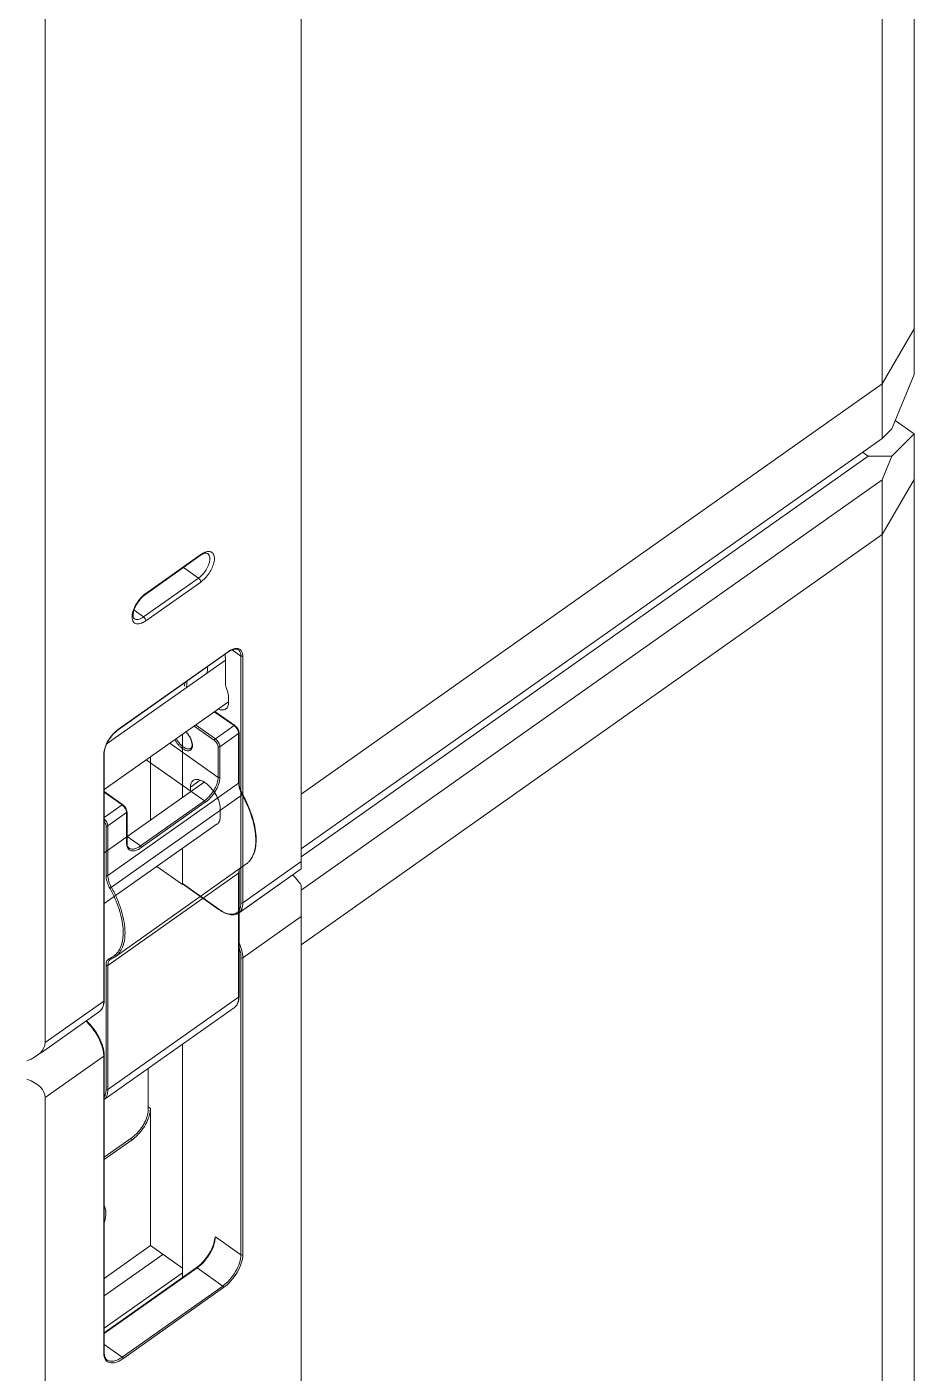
# Model space of a CAD drawing. Header units: millimetres. Extents: x 0 to 9253, y 0 to 2730.
# Drawn here: x 9115.2 to 9252.4, y 1284.4 to 1492.7 of the extents above; entities that cross this region are included whole.
import ezdxf

# ---------------------------------------------------------------- set-up
doc = ezdxf.new("R2010")
doc.units = ezdxf.units.MM
doc.layers.get('0').update_dxf_attribs({"lineweight": 13})

msp = doc.modelspace()

# ---------------------------------------------------------------- linework, layer by layer
at = {"color": 7, "linetype": 'Continuous'}
for p, q in [((9252.35, 1438.91), (9252.35, 1788.22)), ((9252.35, 1438.91), (9252.35, 1788.22)), ((9252.35, 1788.22), (9252.35, 1438.91)), ((9247.4, 1429), (9247.4, 1779.72)), ((9247.4, 1779.72), (9247.4, 1429)), ((9247.4, 1779.72), (9247.4, 1429)), ((9157.6, 1362.44), (9157.6, 1725.48)), ((9157.6, 1725.48), (9157.6, 1362.44)), ((9157.6, 1725.48), (9157.6, 1362.44)), ((9118, 1335.56), (9118, 1692.65)), ((9118, 1692.65), (9118, 1335.56)), ((9118, 1692.65), (9118, 1335.56)), ((9252.35, 1445.98), (9247.4, 1437.48)), ((9252.35, 1445.98), (9247.4, 1437.48)), ((9252.35, 1445.98), (9247.4, 1437.48)), ((9157.6, 1373.98), (9247.4, 1437.48)), ((9247.4, 1437.48), (9157.6, 1373.98)), ((9247.4, 1437.48), (9157.6, 1373.98)), ((9248.89, 1430.49), (9252.35, 1438.91)), ((9252.35, 1438.91), (9248.89, 1430.49)), ((9252.35, 1438.91), (9248.89, 1430.49)), ((9249.42, 1431.79), (9252.35, 1429.72)), ((9247.4, 1429), (9157.6, 1365.5)), ((9157.6, 1365.5), (9247.4, 1429)), ((9157.6, 1365.5), (9247.4, 1429)), ((9247.4, 1429), (9248.89, 1430.49)), ((9247.4, 1429), (9248.89, 1430.49)), ((9248.89, 1430.49), (9247.4, 1429)), ((9252.35, 1429.72), (9248.89, 1426.25)), ((9252.35, 1422.65), (9252.35, 1429.72)), ((9244.4, 1426.88), (9245.28, 1426.26)), ((9157.6, 1364.26), (9245.28, 1426.26)), ((9245.28, 1426.26), (9248.89, 1426.25)), ((9248.89, 1426.25), (9247.4, 1422.63)), ((9157.6, 1359.13), (9247.4, 1422.63)), ((9247.4, 1414.15), (9252.35, 1422.65)), ((9252.35, 1422.65), (9247.4, 1414.15)), ((9247.4, 1414.15), (9247.4, 1422.63)), ((9252.35, 1073.34), (9252.35, 1422.65)), ((9157.6, 1350.65), (9247.4, 1414.15)), ((9157.6, 1350.65), (9247.4, 1414.15)), ((9247.4, 1414.15), (9247.4, 1063.42)), ((9133.49, 1404.88), (9141.98, 1410.88)), ((9133.49, 1404.88), (9141.98, 1410.88)), ((9133.56, 1405.04), (9142.04, 1411.04)), ((9133.56, 1405.04), (9142.04, 1411.04)), ((9141.69, 1407.4), (9139.37, 1409.04)), ((9141.69, 1407.4), (9139.37, 1409.04)), ((9133.21, 1401.4), (9141.69, 1407.4)), ((9133.21, 1401.4), (9141.69, 1407.4)), ((9142.04, 1406.8), (9133.56, 1400.8)), ((9142.04, 1406.8), (9133.56, 1400.8)), ((9131.73, 1402.44), (9133.21, 1401.4)), ((9131.73, 1402.44), (9133.21, 1401.4)), ((9129.29, 1383.94), (9146.26, 1395.94)), ((9129.29, 1383.94), (9146.26, 1395.94)), ((9129.32, 1384.01), (9146.29, 1396.01)), ((9129.32, 1384.01), (9146.29, 1396.01)), ((9146.91, 1396.3), (9148.27, 1395.35)), ((9148.27, 1395.35), (9146.91, 1396.3)), ((9148.27, 1357.16), (9148.27, 1395.35)), ((9148.27, 1374.49), (9148.27, 1395.35)), ((9148.55, 1395.35), (9148.55, 1357.16)), ((9148.55, 1395.35), (9148.55, 1373.9)), ((9127.45, 1381.7), (9145.86, 1394.72)), ((9145.86, 1394.92), (9145.86, 1391.31)), ((9145.86, 1391.31), (9145.86, 1394.92)), ((9127.11, 1374.69), (9146.32, 1388.27)), ((9127.11, 1374.69), (9146.32, 1388.27)), ((9146.36, 1388.21), (9146.36, 1388.92)), ((9146.36, 1388.92), (9146.36, 1388.21)), ((9147.2, 1384.58), (9144.15, 1386.74)), ((9144.22, 1386.79), (9147.32, 1384.6)), ((9139.22, 1373.44), (9139.22, 1383.25)), ((9144.16, 1382.28), (9141.01, 1384.52)), ((9141.25, 1384.69), (9144.31, 1382.53)), ((9144.31, 1382.53), (9147.2, 1384.58)), ((9147.91, 1383.37), (9145.01, 1381.32)), ((9147.9, 1383.49), (9147.88, 1383.61)), ((9147.91, 1383.37), (9147.9, 1383.49)), ((9147.91, 1375.68), (9147.91, 1383.37)), ((9147.97, 1383.47), (9147.97, 1375.78)), ((9137.26, 1381.86), (9144.73, 1376.58)), ((9144.73, 1376.58), (9144.73, 1381.32)), ((9145.01, 1381.32), (9145.01, 1376.58)), ((9127.05, 1341.96), (9127.05, 1380.15)), ((9127.05, 1341.96), (9127.05, 1380.15)), ((9127.11, 1380.25), (9127.11, 1342.06)), ((9127.11, 1380.25), (9127.11, 1342.06)), ((9142.61, 1372.96), (9133.63, 1379.3)), ((9134.27, 1379.75), (9134.27, 1369.94)), ((9127.11, 1364.88), (9142.6, 1375.83)), ((9127.69, 1361.38), (9147.91, 1375.68)), ((9141.98, 1376.14), (9140.45, 1375.06)), ((9140.45, 1374.32), (9140.45, 1375.06)), ((9130, 1372.35), (9127.11, 1374.39)), ((9129.88, 1372.33), (9127.11, 1374.28)), ((9128.23, 1359.58), (9148.45, 1373.88)), ((9132.71, 1365.96), (9142.61, 1372.96)), ((9142.75, 1372.72), (9132.85, 1365.72)), ((9127.11, 1370.37), (9129.88, 1372.33)), ((9130.59, 1371.12), (9127.69, 1369.07)), ((9130.58, 1371.24), (9130.55, 1371.36)), ((9130.59, 1371.12), (9130.58, 1371.24)), ((9130.59, 1366.38), (9130.59, 1371.12)), ((9130.65, 1366.48), (9130.65, 1371.22)), ((9145.05, 1371.81), (9145.05, 1370.4)), ((9127.11, 1357.04), (9144.6, 1369.41)), ((9127.41, 1361.38), (9127.41, 1369.07)), ((9127.69, 1369.07), (9127.69, 1361.38)), ((9130.65, 1367.42), (9132.71, 1365.96)), ((9139.22, 1360.02), (9139.22, 1365.6)), ((9149.04, 1363.13), (9128.82, 1348.83)), ((9139.22, 1360.02), (9135.27, 1362.81)), ((9157.6, 1362.44), (9147.9, 1355.58)), ((9157.6, 1362.44), (9147.97, 1355.63)), ((9148.27, 1357.16), (9148.27, 1362.59)), ((9148.55, 1357.16), (9157.6, 1363.56)), ((9148.55, 1357.16), (9157.6, 1363.56)), ((9148.55, 1362.79), (9148.55, 1357.16)), ((9147.91, 1361.78), (9127.69, 1347.48)), ((9139.22, 1360.17), (9144.87, 1356.17)), ((9139.27, 1360.06), (9139.22, 1360.02)), ((9144.9, 1356.1), (9139.24, 1360.1)), ((9147.91, 1342.57), (9147.91, 1361.78)), ((9147.97, 1361.88), (9147.97, 1342.67)), ((9157.6, 1359.9), (9157.6, 996.86)), ((9157.6, 1355.07), (9148.55, 1348.67)), ((9127.41, 1328.27), (9127.41, 1347.48)), ((9127.69, 1347.48), (9127.69, 1328.27)), ((9148.27, 1302.71), (9148.27, 1348.67)), ((9148.55, 1302.71), (9148.55, 1348.67)), ((9127.05, 1341.96), (9118, 1335.56)), ((9118, 1335.56), (9127.05, 1341.96)), ((9127.69, 1328.27), (9147.91, 1342.57)), ((9126.4, 1340.38), (9117.35, 1333.98)), ((9126.4, 1340.38), (9117.35, 1333.98)), ((9147.26, 1340.98), (9127.11, 1326.73)), ((9139.21, 1335.29), (9139.21, 1299.19)), ((9127.05, 1333.47), (9118, 1327.07)), ((9127.05, 1287.51), (9127.05, 1333.47)), ((9127.11, 1287.61), (9127.11, 1333.57)), ((9133.91, 1331.54), (9133.91, 1325.09)), ((9118, 1327.07), (9118, 969.98)), ((9133.91, 1325.59), (9134.26, 1325.34)), ((9134.26, 1304.13), (9134.26, 1325.34)), ((9131.44, 1320.87), (9127.11, 1317.81)), ((9127.11, 1317.45), (9131.44, 1320.51)), ((9131.44, 1320.51), (9131.19, 1320.69)), ((9134.26, 1304.13), (9127.11, 1299.07)), ((9134.26, 1304.13), (9139.21, 1300.63)), ((9144.31, 1305.51), (9148.27, 1302.71)), ((9136.18, 1302.77), (9127.11, 1296.36)), ((9141.36, 1300.7), (9127.11, 1290.63)), ((9141.48, 1300.68), (9127.11, 1290.52)), ((9139.21, 1299.92), (9127.11, 1291.36)), ((9141.48, 1300.68), (9145.44, 1297.88)), ((9129.88, 1286.88), (9145.44, 1297.88)), ((9130.02, 1286.64), (9145.58, 1297.64)), ((9127.11, 1288.84), (9129.88, 1286.88))]:
    msp.add_line(p, q, dxfattribs=at)
for centre, radius, start, end in [((9146.4, 1383.45), 1.39, 51.5287, 54.6815), ((9146.32, 1383.34), 1.53, 49.1041, 51.528), ((9140.81, 1383.29), 2.75, 234.7268, 237.1111), ((9140.8, 1383.33), 2.5, 234.7268, 237.1111), ((9129.4, 1380.14), 2.34, 177.5332, 179.9788), ((9129.4, 1380.14), 2.34, 177.5332, 179.9788), ((9153.38, 1376.58), 5.62, 208.3335, 208.7004), ((9129.08, 1371.2), 1.39, 51.5287, 54.6815), ((9128.99, 1371.09), 1.53, 49.1041, 51.528), ((9131.52, 1366.07), 0.879, 216.2518, 219.8854), ((9147.33, 1365.55), 2.95, 305.2697, 312.1332), ((9147.29, 1365.6), 3.02, 312.1387, 316.4362), ((9147.23, 1365.65), 3.1, 316.4328, 319.191), ((9149.94, 1361.78), 2.02, 177.0616, 180.0123), ((9150.41, 1355.2), 8.58, 45.1241, 47.0873), ((9148.38, 1361.13), 6.08, 234.7349, 235.2772), ((9146.54, 1342.01), 1.26, 305.2726, 312.2107), ((9118.36, 1332.51), 8.7, 44.0928, 47.1254)]:
    msp.add_arc(centre, radius, start, end, dxfattribs=at)
for centre, start_param, end_param in [((9110.93, 1335.56), 5.35589, 6.283185), ((9110.93, 1335.56), 5.35589, 6.283185), ((9110.93, 1327.07), 0, 0.927295)]:
    msp.add_ellipse(centre, major_axis=(7.07, 0), ratio=0.5, start_param=start_param, end_param=end_param, dxfattribs=at)
for points, knots in [([(9143.13, 1411.21), (9143.03, 1411.28), (9142.74, 1411.27), (9142.36, 1411.13), (9142.11, 1410.97), (9141.98, 1410.88)], [0, 0, 0, 0, 0.306916, 0.609388, 1, 1, 1, 1]), ([(9143.13, 1411.21), (9143.03, 1411.28), (9142.74, 1411.27), (9142.36, 1411.13), (9142.11, 1410.97), (9141.98, 1410.88)], [0, 0, 0, 0, 0.306916, 0.609388, 1, 1, 1, 1]), ([(9141.98, 1410.88), (9141.99, 1410.89), (9142.03, 1410.93), (9142.04, 1410.99), (9142.04, 1411.04)], [0, 0, 0, 0, 0.221722, 1, 1, 1, 1]), ([(9141.98, 1410.88), (9141.99, 1410.89), (9142.03, 1410.93), (9142.04, 1410.99), (9142.04, 1411.04)], [0, 0, 0, 0, 0.221722, 1, 1, 1, 1]), ([(9142.04, 1406.8), (9142.29, 1406.97), (9142.76, 1407.39), (9143.35, 1408.13), (9143.82, 1408.95), (9144.11, 1409.76), (9144.19, 1410.41), (9144.13, 1410.85), (9144.02, 1411.11), (9143.86, 1411.32), (9143.57, 1411.51), (9143.29, 1411.53), (9143.11, 1411.51)], [0, 0, 0, 0, 0.148763, 0.308556, 0.466822, 0.611449, 0.733156, 0.784455, 0.829994, 0.871551, 0.911886, 1, 1, 1, 1]), ([(9142.04, 1406.8), (9142.29, 1406.97), (9142.76, 1407.39), (9143.35, 1408.13), (9143.82, 1408.95), (9144.11, 1409.76), (9144.19, 1410.41), (9144.13, 1410.85), (9144.02, 1411.11), (9143.86, 1411.32), (9143.57, 1411.51), (9143.29, 1411.53), (9143.11, 1411.51)], [0, 0, 0, 0, 0.148763, 0.308556, 0.466822, 0.611449, 0.733156, 0.784455, 0.829994, 0.871551, 0.911886, 1, 1, 1, 1]), ([(9142.42, 1411.27), (9142.39, 1411.26), (9142.26, 1411.18), (9142.14, 1411.1), (9142.04, 1411.04)], [0, 0, 0, 0, 0.24144, 1, 1, 1, 1]), ([(9142.42, 1411.27), (9142.39, 1411.26), (9142.26, 1411.18), (9142.14, 1411.1), (9142.04, 1411.04)], [0, 0, 0, 0, 0.24144, 1, 1, 1, 1]), ([(9143.11, 1411.51), (9143.06, 1411.5), (9142.82, 1411.46), (9142.59, 1411.36), (9142.42, 1411.27)], [0, 0, 0, 0, 0.227054, 1, 1, 1, 1]), ([(9143.11, 1411.51), (9143.06, 1411.5), (9142.82, 1411.46), (9142.59, 1411.36), (9142.42, 1411.27)], [0, 0, 0, 0, 0.227054, 1, 1, 1, 1]), ([(9142.46, 1408.13), (9142.76, 1408.48), (9143.12, 1409.05), (9143.4, 1409.85), (9143.46, 1410.24), (9143.46, 1410.42)], [0, 0, 0, 0, 0.540837, 0.787063, 1, 1, 1, 1]), ([(9142.46, 1408.13), (9142.76, 1408.48), (9143.12, 1409.05), (9143.4, 1409.85), (9143.46, 1410.24), (9143.46, 1410.42)], [0, 0, 0, 0, 0.540837, 0.787063, 1, 1, 1, 1]), ([(9143.46, 1410.42), (9143.46, 1410.58), (9143.42, 1410.88), (9143.24, 1411.13), (9143.13, 1411.21)], [0, 0, 0, 0, 0.549302, 1, 1, 1, 1]), ([(9143.46, 1410.42), (9143.46, 1410.58), (9143.42, 1410.88), (9143.24, 1411.13), (9143.13, 1411.21)], [0, 0, 0, 0, 0.549302, 1, 1, 1, 1]), ([(9141.69, 1407.4), (9141.76, 1407.45), (9142.04, 1407.66), (9142.29, 1407.92), (9142.46, 1408.13)], [0, 0, 0, 0, 0.236629, 1, 1, 1, 1]), ([(9141.69, 1407.4), (9141.76, 1407.45), (9142.04, 1407.66), (9142.29, 1407.92), (9142.46, 1408.13)], [0, 0, 0, 0, 0.236629, 1, 1, 1, 1]), ([(9142.04, 1406.8), (9142.04, 1406.91), (9141.95, 1407.14), (9141.79, 1407.33), (9141.69, 1407.4)], [0, 0, 0, 0, 0.474671, 1, 1, 1, 1]), ([(9142.04, 1406.8), (9142.04, 1406.91), (9141.95, 1407.14), (9141.79, 1407.33), (9141.69, 1407.4)], [0, 0, 0, 0, 0.474671, 1, 1, 1, 1]), ([(9132.49, 1404), (9132.28, 1403.73), (9131.92, 1403.17), (9131.66, 1402.55), (9131.57, 1402.24)], [0, 0, 0, 0, 0.516685, 1, 1, 1, 1]), ([(9132.49, 1404), (9132.28, 1403.73), (9131.92, 1403.17), (9131.66, 1402.55), (9131.57, 1402.24)], [0, 0, 0, 0, 0.516685, 1, 1, 1, 1]), ([(9133.49, 1404.88), (9133.31, 1404.75), (9132.96, 1404.45), (9132.5, 1403.92), (9132.1, 1403.32), (9131.8, 1402.7), (9131.62, 1402.12), (9131.57, 1401.68), (9131.6, 1401.41), (9131.65, 1401.25), (9131.71, 1401.16), (9131.76, 1401.13)], [0, 0, 0, 0, 0.14926, 0.312368, 0.478348, 0.636636, 0.776597, 0.887642, 0.929496, 0.960794, 1, 1, 1, 1]), ([(9133.49, 1404.88), (9133.31, 1404.75), (9132.96, 1404.45), (9132.5, 1403.92), (9132.1, 1403.32), (9131.8, 1402.7), (9131.62, 1402.12), (9131.57, 1401.68), (9131.6, 1401.41), (9131.65, 1401.25), (9131.71, 1401.16), (9131.76, 1401.13)], [0, 0, 0, 0, 0.14926, 0.312368, 0.478348, 0.636636, 0.776597, 0.887642, 0.929496, 0.960794, 1, 1, 1, 1]), ([(9133.18, 1404.74), (9133.12, 1404.69), (9132.88, 1404.46), (9132.65, 1404.2), (9132.49, 1404)], [0, 0, 0, 0, 0.243118, 1, 1, 1, 1]), ([(9133.18, 1404.74), (9133.12, 1404.69), (9132.88, 1404.46), (9132.65, 1404.2), (9132.49, 1404)], [0, 0, 0, 0, 0.243118, 1, 1, 1, 1]), ([(9133.56, 1405.04), (9133.53, 1405.02), (9133.4, 1404.92), (9133.27, 1404.82), (9133.18, 1404.74)], [0, 0, 0, 0, 0.242558, 1, 1, 1, 1]), ([(9133.56, 1405.04), (9133.53, 1405.02), (9133.4, 1404.92), (9133.27, 1404.82), (9133.18, 1404.74)], [0, 0, 0, 0, 0.242558, 1, 1, 1, 1]), ([(9133.56, 1405.04), (9133.56, 1405.02), (9133.55, 1404.97), (9133.53, 1404.9), (9133.49, 1404.88)], [0, 0, 0, 0, 0.292535, 1, 1, 1, 1]), ([(9133.56, 1405.04), (9133.56, 1405.02), (9133.55, 1404.97), (9133.53, 1404.9), (9133.49, 1404.88)], [0, 0, 0, 0, 0.292535, 1, 1, 1, 1]), ([(9131.57, 1402.24), (9131.48, 1401.95), (9131.4, 1401.51), (9131.48, 1400.98), (9131.61, 1400.66), (9131.83, 1400.44), (9132.13, 1400.32), (9132.47, 1400.31), (9132.71, 1400.37), (9132.83, 1400.41)], [0, 0, 0, 0, 0.313013, 0.441168, 0.552412, 0.653754, 0.75589, 0.86914, 1, 1, 1, 1]), ([(9131.57, 1402.24), (9131.48, 1401.95), (9131.4, 1401.51), (9131.48, 1400.98), (9131.61, 1400.66), (9131.83, 1400.44), (9132.13, 1400.32), (9132.47, 1400.31), (9132.71, 1400.37), (9132.83, 1400.41)], [0, 0, 0, 0, 0.313013, 0.441168, 0.552412, 0.653754, 0.75589, 0.86914, 1, 1, 1, 1]), ([(9131.76, 1401.13), (9131.84, 1401.07), (9132.06, 1400.99), (9132.42, 1401.01), (9132.81, 1401.15), (9133.07, 1401.31), (9133.21, 1401.4)], [0, 0, 0, 0, 0.195685, 0.419998, 0.68823, 1, 1, 1, 1]), ([(9131.76, 1401.13), (9131.84, 1401.07), (9132.06, 1400.99), (9132.42, 1401.01), (9132.81, 1401.15), (9133.07, 1401.31), (9133.21, 1401.4)], [0, 0, 0, 0, 0.195685, 0.419998, 0.68823, 1, 1, 1, 1]), ([(9132.83, 1400.41), (9132.89, 1400.43), (9133.14, 1400.53), (9133.38, 1400.67), (9133.56, 1400.8)], [0, 0, 0, 0, 0.230593, 1, 1, 1, 1]), ([(9132.83, 1400.41), (9132.89, 1400.43), (9133.14, 1400.53), (9133.38, 1400.67), (9133.56, 1400.8)], [0, 0, 0, 0, 0.230593, 1, 1, 1, 1]), ([(9133.21, 1401.4), (9133.31, 1401.33), (9133.46, 1401.14), (9133.56, 1400.91), (9133.56, 1400.8)], [0, 0, 0, 0, 0.525329, 1, 1, 1, 1]), ([(9133.21, 1401.4), (9133.31, 1401.33), (9133.46, 1401.14), (9133.56, 1400.91), (9133.56, 1400.8)], [0, 0, 0, 0, 0.525329, 1, 1, 1, 1]), ([(9145.86, 1394.92), (9145.86, 1394.98), (9145.85, 1395.21), (9145.82, 1395.43), (9145.78, 1395.6)], [0, 0, 0, 0, 0.233893, 1, 1, 1, 1]), ([(9145.86, 1394.92), (9145.86, 1394.98), (9145.85, 1395.21), (9145.82, 1395.43), (9145.78, 1395.6)], [0, 0, 0, 0, 0.233893, 1, 1, 1, 1]), ([(9146.59, 1396.15), (9146.56, 1396.14), (9146.45, 1396.07), (9146.34, 1396), (9146.26, 1395.94)], [0, 0, 0, 0, 0.241421, 1, 1, 1, 1]), ([(9146.59, 1396.15), (9146.56, 1396.14), (9146.45, 1396.07), (9146.34, 1396), (9146.26, 1395.94)], [0, 0, 0, 0, 0.241421, 1, 1, 1, 1]), ([(9146.26, 1395.94), (9146.26, 1395.95), (9146.28, 1395.96), (9146.29, 1395.99), (9146.29, 1396.01)], [0, 0, 0, 0, 0.221722, 1, 1, 1, 1]), ([(9146.26, 1395.94), (9146.26, 1395.95), (9146.28, 1395.96), (9146.29, 1395.99), (9146.29, 1396.01)], [0, 0, 0, 0, 0.221722, 1, 1, 1, 1]), ([(9146.65, 1396.23), (9146.62, 1396.22), (9146.49, 1396.15), (9146.37, 1396.07), (9146.29, 1396.01)], [0, 0, 0, 0, 0.242417, 1, 1, 1, 1]), ([(9146.65, 1396.23), (9146.62, 1396.22), (9146.49, 1396.15), (9146.37, 1396.07), (9146.29, 1396.01)], [0, 0, 0, 0, 0.242417, 1, 1, 1, 1]), ([(9147.88, 1396.3), (9147.81, 1396.34), (9147.64, 1396.42), (9147.32, 1396.42), (9146.96, 1396.34), (9146.72, 1396.22), (9146.59, 1396.15)], [0, 0, 0, 0, 0.18402, 0.403585, 0.675132, 1, 1, 1, 1]), ([(9147.88, 1396.3), (9147.81, 1396.34), (9147.64, 1396.42), (9147.32, 1396.42), (9146.96, 1396.34), (9146.72, 1396.22), (9146.59, 1396.15)], [0, 0, 0, 0, 0.18402, 0.403585, 0.675132, 1, 1, 1, 1]), ([(9147.32, 1396.49), (9147.26, 1396.48), (9147.03, 1396.42), (9146.81, 1396.32), (9146.65, 1396.23)], [0, 0, 0, 0, 0.229867, 1, 1, 1, 1]), ([(9147.32, 1396.49), (9147.26, 1396.48), (9147.03, 1396.42), (9146.81, 1396.32), (9146.65, 1396.23)], [0, 0, 0, 0, 0.229867, 1, 1, 1, 1]), ([(9148.55, 1395.35), (9148.55, 1395.53), (9148.51, 1395.88), (9148.25, 1396.32), (9147.81, 1396.54), (9147.48, 1396.52), (9147.32, 1396.49)], [0, 0, 0, 0, 0.283787, 0.51903, 0.742668, 1, 1, 1, 1]), ([(9148.55, 1395.35), (9148.55, 1395.53), (9148.51, 1395.88), (9148.25, 1396.32), (9147.81, 1396.54), (9147.48, 1396.52), (9147.32, 1396.49)], [0, 0, 0, 0, 0.283787, 0.51903, 0.742668, 1, 1, 1, 1]), ([(9148.27, 1395.35), (9148.27, 1395.54), (9148.22, 1395.9), (9148.01, 1396.2), (9147.88, 1396.3)], [0, 0, 0, 0, 0.549675, 1, 1, 1, 1]), ([(9148.27, 1395.35), (9148.27, 1395.54), (9148.22, 1395.9), (9148.01, 1396.2), (9147.88, 1396.3)], [0, 0, 0, 0, 0.549675, 1, 1, 1, 1]), ([(9142.96, 1392.67), (9143.03, 1392.81), (9143.09, 1393.05), (9143.09, 1393.39), (9143.07, 1393.58), (9143.06, 1393.68)], [0, 0, 0, 0, 0.452442, 0.714106, 1, 1, 1, 1]), ([(9139.51, 1390.7), (9139.53, 1390.74), (9139.6, 1390.92), (9139.62, 1391.11), (9139.62, 1391.25)], [0, 0, 0, 0, 0.227357, 1, 1, 1, 1]), ([(9139.88, 1391.43), (9139.89, 1391.33), (9139.91, 1391.14), (9139.9, 1390.8), (9139.85, 1390.56), (9139.78, 1390.42)], [0, 0, 0, 0, 0.285894, 0.547558, 1, 1, 1, 1]), ([(9146.1, 1390.17), (9146.06, 1390.27), (9145.94, 1390.64), (9145.86, 1391.03), (9145.86, 1391.31)], [0, 0, 0, 0, 0.274049, 1, 1, 1, 1]), ([(9146.1, 1390.17), (9146.06, 1390.27), (9145.94, 1390.64), (9145.86, 1391.03), (9145.86, 1391.31)], [0, 0, 0, 0, 0.274049, 1, 1, 1, 1]), ([(9146.36, 1388.92), (9146.36, 1389.01), (9146.33, 1389.44), (9146.22, 1389.86), (9146.1, 1390.17)], [0, 0, 0, 0, 0.225319, 1, 1, 1, 1]), ([(9146.36, 1388.92), (9146.36, 1389.01), (9146.33, 1389.44), (9146.22, 1389.86), (9146.1, 1390.17)], [0, 0, 0, 0, 0.225319, 1, 1, 1, 1]), ([(9144.73, 1387.14), (9144.94, 1387.05), (9145.27, 1386.97), (9145.68, 1387.03), (9145.86, 1387.11), (9145.93, 1387.17)], [0, 0, 0, 0, 0.550537, 0.783193, 1, 1, 1, 1]), ([(9144.73, 1387.14), (9144.94, 1387.05), (9145.27, 1386.97), (9145.68, 1387.03), (9145.86, 1387.11), (9145.93, 1387.17)], [0, 0, 0, 0, 0.550537, 0.783193, 1, 1, 1, 1]), ([(9145.93, 1387.17), (9146.07, 1387.27), (9146.31, 1387.6), (9146.36, 1388), (9146.36, 1388.21)], [0, 0, 0, 0, 0.450426, 1, 1, 1, 1]), ([(9145.93, 1387.17), (9146.07, 1387.27), (9146.31, 1387.6), (9146.36, 1388), (9146.36, 1388.21)], [0, 0, 0, 0, 0.450426, 1, 1, 1, 1]), ([(9129.29, 1383.94), (9128.98, 1383.73), (9128.41, 1383.19), (9127.73, 1382.25), (9127.26, 1381.25), (9127.11, 1380.56), (9127.11, 1380.25)], [0, 0, 0, 0, 0.254192, 0.527093, 0.785792, 1, 1, 1, 1]), ([(9129.29, 1383.94), (9128.98, 1383.73), (9128.41, 1383.19), (9127.73, 1382.25), (9127.26, 1381.25), (9127.11, 1380.56), (9127.11, 1380.25)], [0, 0, 0, 0, 0.254192, 0.527093, 0.785792, 1, 1, 1, 1]), ([(9128.29, 1383.03), (9128.18, 1382.9), (9127.79, 1382.38), (9127.47, 1381.8), (9127.3, 1381.35)], [0, 0, 0, 0, 0.255588, 1, 1, 1, 1]), ([(9128.29, 1383.03), (9128.18, 1382.9), (9127.79, 1382.38), (9127.47, 1381.8), (9127.3, 1381.35)], [0, 0, 0, 0, 0.255588, 1, 1, 1, 1]), ([(9128.96, 1383.72), (9128.9, 1383.67), (9128.66, 1383.46), (9128.44, 1383.22), (9128.29, 1383.03)], [0, 0, 0, 0, 0.243052, 1, 1, 1, 1]), ([(9128.96, 1383.72), (9128.9, 1383.67), (9128.66, 1383.46), (9128.44, 1383.22), (9128.29, 1383.03)], [0, 0, 0, 0, 0.243052, 1, 1, 1, 1]), ([(9129.32, 1384.01), (9129.29, 1383.99), (9129.16, 1383.9), (9129.04, 1383.8), (9128.96, 1383.72)], [0, 0, 0, 0, 0.24329, 1, 1, 1, 1]), ([(9129.32, 1384.01), (9129.29, 1383.99), (9129.16, 1383.9), (9129.04, 1383.8), (9128.96, 1383.72)], [0, 0, 0, 0, 0.24329, 1, 1, 1, 1]), ([(9129.32, 1384.01), (9129.32, 1384), (9129.31, 1383.98), (9129.3, 1383.95), (9129.29, 1383.94)], [0, 0, 0, 0, 0.292535, 1, 1, 1, 1]), ([(9129.32, 1384.01), (9129.32, 1384), (9129.31, 1383.98), (9129.3, 1383.95), (9129.29, 1383.94)], [0, 0, 0, 0, 0.292535, 1, 1, 1, 1]), ([(9139.76, 1383.63), (9139.86, 1383.52), (9140.06, 1383.27), (9140.32, 1382.88), (9140.51, 1382.48), (9140.65, 1382.09), (9140.72, 1381.73), (9140.71, 1381.47), (9140.67, 1381.3), (9140.63, 1381.2), (9140.58, 1381.12), (9140.53, 1381.08), (9140.51, 1381.07)], [0, 0, 0, 0, 0.162745, 0.326409, 0.484147, 0.629431, 0.756397, 0.860267, 0.902882, 0.939574, 0.971346, 1, 1, 1, 1]), ([(9140.67, 1381.03), (9140.75, 1381.19), (9140.79, 1381.49), (9140.74, 1381.89), (9140.64, 1382.25), (9140.49, 1382.61), (9140.22, 1383.1), (9139.97, 1383.44), (9139.78, 1383.65)], [0, 0, 0, 0, 0.184564, 0.298422, 0.425253, 0.5625, 0.706753, 1, 1, 1, 1]), ([(9147.2, 1384.58), (9147.22, 1384.58), (9147.24, 1384.6), (9147.27, 1384.61), (9147.3, 1384.61), (9147.31, 1384.6), (9147.32, 1384.6)], [0, 0, 0, 0, 0.31177, 0.580002, 0.804315, 1, 1, 1, 1]), ([(9147.97, 1383.47), (9147.97, 1383.57), (9147.93, 1383.79), (9147.79, 1384.09), (9147.58, 1384.37), (9147.41, 1384.53), (9147.32, 1384.6)], [0, 0, 0, 0, 0.227808, 0.482521, 0.747686, 1, 1, 1, 1]), ([(9147.88, 1383.61), (9147.86, 1383.69), (9147.8, 1383.85), (9147.67, 1384.09), (9147.51, 1384.3), (9147.38, 1384.43), (9147.32, 1384.49)], [0, 0, 0, 0, 0.235921, 0.490549, 0.749978, 1, 1, 1, 1]), ([(9147.97, 1383.47), (9147.97, 1383.45), (9147.96, 1383.41), (9147.93, 1383.38), (9147.91, 1383.37)], [0, 0, 0, 0, 0.471076, 1, 1, 1, 1]), ([(9127.3, 1381.35), (9127.26, 1381.25), (9127.14, 1380.9), (9127.07, 1380.52), (9127.06, 1380.25)], [0, 0, 0, 0, 0.271007, 1, 1, 1, 1]), ([(9127.3, 1381.35), (9127.26, 1381.25), (9127.14, 1380.9), (9127.07, 1380.52), (9127.06, 1380.25)], [0, 0, 0, 0, 0.271007, 1, 1, 1, 1]), ([(9138.04, 1382.42), (9138.18, 1382.14), (9138.45, 1381.75), (9138.87, 1381.31), (9139.1, 1381.13), (9139.21, 1381.04)], [0, 0, 0, 0, 0.514576, 0.765262, 1, 1, 1, 1]), ([(9138.26, 1382.58), (9138.4, 1382.32), (9138.64, 1381.95), (9139.03, 1381.54), (9139.25, 1381.36), (9139.36, 1381.28)], [0, 0, 0, 0, 0.513966, 0.765058, 1, 1, 1, 1]), ([(9139.31, 1380.98), (9139.45, 1380.89), (9139.66, 1380.78), (9139.94, 1380.7), (9140.14, 1380.69), (9140.31, 1380.71), (9140.46, 1380.78), (9140.59, 1380.89), (9140.65, 1380.98), (9140.67, 1381.03)], [0, 0, 0, 0, 0.315956, 0.452334, 0.574748, 0.685729, 0.789611, 0.8923, 1, 1, 1, 1]), ([(9139.44, 1381.23), (9139.54, 1381.16), (9139.73, 1381.06), (9140.03, 1380.97), (9140.26, 1380.96), (9140.41, 1381.01), (9140.48, 1381.04), (9140.51, 1381.07)], [0, 0, 0, 0, 0.308741, 0.574428, 0.799581, 0.901573, 1, 1, 1, 1]), ([(9144.16, 1382.28), (9144.16, 1382.31), (9144.17, 1382.35), (9144.21, 1382.44), (9144.26, 1382.5), (9144.31, 1382.53)], [0, 0, 0, 0, 0.218266, 0.476673, 1, 1, 1, 1]), ([(9144.16, 1382.28), (9144.24, 1382.23), (9144.39, 1382.09), (9144.57, 1381.85), (9144.69, 1381.58), (9144.73, 1381.4), (9144.73, 1381.32)], [0, 0, 0, 0, 0.253701, 0.524646, 0.782308, 1, 1, 1, 1]), ([(9144.31, 1382.53), (9144.41, 1382.46), (9144.59, 1382.28), (9144.81, 1381.98), (9144.95, 1381.69), (9145, 1381.47), (9145.01, 1381.37), (9145.01, 1381.32)], [0, 0, 0, 0, 0.253534, 0.524315, 0.78182, 0.897195, 1, 1, 1, 1]), ([(9127.11, 1380.25), (9127.11, 1380.22), (9127.09, 1380.18), (9127.06, 1380.15), (9127.05, 1380.15)], [0, 0, 0, 0, 0.724037, 1, 1, 1, 1]), ([(9127.11, 1380.25), (9127.11, 1380.22), (9127.09, 1380.18), (9127.06, 1380.15), (9127.05, 1380.15)], [0, 0, 0, 0, 0.724037, 1, 1, 1, 1]), ([(9140.87, 1376.09), (9140.73, 1375.99), (9140.5, 1375.66), (9140.45, 1375.27), (9140.45, 1375.06)], [0, 0, 0, 0, 0.450318, 1, 1, 1, 1]), ([(9142.75, 1375.73), (9142.58, 1375.86), (9142.24, 1376.06), (9141.73, 1376.24), (9141.26, 1376.27), (9140.98, 1376.17), (9140.87, 1376.09)], [0, 0, 0, 0, 0.312084, 0.579934, 0.804197, 1, 1, 1, 1]), ([(9142.61, 1372.96), (9142.75, 1373.06), (9143.04, 1373.29), (9143.43, 1373.69), (9143.8, 1374.14), (9144.11, 1374.63), (9144.38, 1375.13), (9144.57, 1375.63), (9144.7, 1376.12), (9144.73, 1376.43), (9144.73, 1376.58)], [0, 0, 0, 0, 0.122837, 0.253629, 0.388777, 0.524463, 0.656785, 0.782079, 0.897247, 1, 1, 1, 1]), ([(9142.75, 1372.72), (9142.9, 1372.82), (9143.21, 1373.07), (9143.63, 1373.5), (9144.02, 1373.98), (9144.36, 1374.5), (9144.64, 1375.04), (9144.85, 1375.57), (9144.98, 1376.08), (9145.01, 1376.42), (9145.01, 1376.58)], [0, 0, 0, 0, 0.122834, 0.253625, 0.388772, 0.524457, 0.656778, 0.782073, 0.897244, 1, 1, 1, 1]), ([(9145.05, 1371.81), (9145.05, 1372.15), (9144.9, 1372.89), (9144.4, 1373.95), (9143.68, 1374.94), (9143.07, 1375.51), (9142.75, 1375.73)], [0, 0, 0, 0, 0.217692, 0.475355, 0.7463, 1, 1, 1, 1]), ([(9147.91, 1375.68), (9147.93, 1375.69), (9147.96, 1375.72), (9147.97, 1375.76), (9147.97, 1375.78)], [0, 0, 0, 0, 0.528924, 1, 1, 1, 1]), ([(9148.43, 1373.91), (9148.28, 1374.21), (9148.08, 1374.66), (9147.94, 1375.26), (9147.91, 1375.54), (9147.91, 1375.68)], [0, 0, 0, 0, 0.540191, 0.782291, 1, 1, 1, 1]), ([(9147.97, 1375.78), (9147.97, 1375.64), (9148, 1375.35), (9148.11, 1374.9), (9148.28, 1374.43), (9148.43, 1374.12), (9148.52, 1373.96)], [0, 0, 0, 0, 0.212898, 0.454268, 0.718792, 1, 1, 1, 1]), ([(9142.75, 1372.72), (9142.75, 1372.74), (9142.74, 1372.78), (9142.7, 1372.87), (9142.65, 1372.93), (9142.61, 1372.96)], [0, 0, 0, 0, 0.218267, 0.476674, 1, 1, 1, 1]), ([(9148.45, 1373.88), (9148.47, 1373.9), (9148.5, 1373.92), (9148.52, 1373.94), (9148.52, 1373.96), (9148.52, 1373.96)], [0, 0, 0, 0, 0.685346, 0.887959, 1, 1, 1, 1]), ([(9149.09, 1372.61), (9149.04, 1372.72), (9148.84, 1373.15), (9148.62, 1373.57), (9148.45, 1373.88)], [0, 0, 0, 0, 0.24746, 1, 1, 1, 1]), ([(9149.18, 1372.65), (9149.13, 1372.76), (9148.92, 1373.2), (9148.7, 1373.64), (9148.52, 1373.96)], [0, 0, 0, 0, 0.247435, 1, 1, 1, 1]), ([(9149.04, 1363.13), (9149.17, 1363.22), (9149.41, 1363.43), (9149.84, 1363.91), (9150.26, 1364.66), (9150.56, 1365.71), (9150.65, 1366.92), (9150.56, 1368.24), (9150.28, 1369.66), (9149.82, 1371.15), (9149.41, 1372.15), (9149.18, 1372.65)], [0, 0, 0, 0, 0.045794, 0.092199, 0.189113, 0.295027, 0.412452, 0.542383, 0.684552, 0.837718, 1, 1, 1, 1]), ([(9150.56, 1366.85), (9150.56, 1367.29), (9150.49, 1368.22), (9150.2, 1369.63), (9149.74, 1371.12), (9149.33, 1372.11), (9149.09, 1372.61)], [0, 0, 0, 0, 0.220583, 0.462541, 0.723492, 1, 1, 1, 1]), ([(9129.88, 1372.33), (9129.89, 1372.33), (9129.91, 1372.35), (9129.94, 1372.36), (9129.97, 1372.36), (9129.99, 1372.35), (9130, 1372.35)], [0, 0, 0, 0, 0.31177, 0.580002, 0.804315, 1, 1, 1, 1]), ([(9130.55, 1371.36), (9130.53, 1371.44), (9130.47, 1371.6), (9130.34, 1371.84), (9130.18, 1372.05), (9130.06, 1372.18), (9129.99, 1372.24)], [0, 0, 0, 0, 0.235921, 0.490549, 0.749978, 1, 1, 1, 1]), ([(9130, 1372.35), (9130.09, 1372.28), (9130.26, 1372.12), (9130.46, 1371.84), (9130.6, 1371.54), (9130.65, 1371.32), (9130.65, 1371.22)], [0, 0, 0, 0, 0.252325, 0.517493, 0.772203, 1, 1, 1, 1]), ([(9130.65, 1371.22), (9130.65, 1371.2), (9130.63, 1371.16), (9130.6, 1371.13), (9130.59, 1371.12)], [0, 0, 0, 0, 0.471076, 1, 1, 1, 1]), ([(9144.82, 1369.56), (9144.86, 1369.61), (9145.01, 1369.87), (9145.05, 1370.17), (9145.05, 1370.4)], [0, 0, 0, 0, 0.22292, 1, 1, 1, 1]), ([(9127.11, 1370.17), (9127.2, 1370.1), (9127.35, 1369.93), (9127.53, 1369.65), (9127.65, 1369.36), (9127.69, 1369.16), (9127.69, 1369.07)], [0, 0, 0, 0, 0.264098, 0.533841, 0.785661, 1, 1, 1, 1]), ([(9127.11, 1369.77), (9127.2, 1369.66), (9127.31, 1369.49), (9127.39, 1369.24), (9127.41, 1369.12), (9127.41, 1369.07)], [0, 0, 0, 0, 0.541502, 0.786901, 1, 1, 1, 1]), ([(9130.59, 1366.38), (9130.6, 1366.39), (9130.63, 1366.42), (9130.65, 1366.46), (9130.65, 1366.48)], [0, 0, 0, 0, 0.528924, 1, 1, 1, 1]), ([(9130.59, 1366.38), (9130.59, 1366.3), (9130.6, 1366.14), (9130.65, 1365.86), (9130.73, 1365.66), (9130.81, 1365.55)], [0, 0, 0, 0, 0.281669, 0.541105, 1, 1, 1, 1]), ([(9130.65, 1366.48), (9130.65, 1366.38), (9130.66, 1366.2), (9130.72, 1365.95), (9130.83, 1365.76), (9130.93, 1365.66), (9130.98, 1365.63)], [0, 0, 0, 0, 0.310206, 0.574654, 0.799987, 1, 1, 1, 1]), ([(9149.58, 1363.62), (9149.74, 1363.82), (9150.04, 1364.26), (9150.34, 1365.02), (9150.53, 1365.9), (9150.56, 1366.53), (9150.56, 1366.85)], [0, 0, 0, 0, 0.220192, 0.457152, 0.716155, 1, 1, 1, 1]), ([(9130.85, 1365.51), (9130.89, 1365.45), (9131, 1365.35), (9131.2, 1365.25), (9131.43, 1365.2), (9131.69, 1365.21), (9131.96, 1365.26), (9132.37, 1365.41), (9132.66, 1365.58), (9132.85, 1365.72)], [0, 0, 0, 0, 0.099154, 0.198469, 0.303127, 0.417252, 0.543398, 0.682767, 1, 1, 1, 1]), ([(9130.98, 1365.63), (9131.03, 1365.59), (9131.14, 1365.54), (9131.32, 1365.49), (9131.52, 1365.47), (9131.83, 1365.51), (9132.24, 1365.66), (9132.55, 1365.84), (9132.71, 1365.96)], [0, 0, 0, 0, 0.096353, 0.196653, 0.304221, 0.421374, 0.688435, 1, 1, 1, 1]), ([(9132.71, 1365.96), (9132.75, 1365.93), (9132.8, 1365.87), (9132.84, 1365.78), (9132.85, 1365.74), (9132.85, 1365.72)], [0, 0, 0, 0, 0.523326, 0.781733, 1, 1, 1, 1]), ([(9147.91, 1361.88), (9147.92, 1361.94), (9147.93, 1362.12), (9147.99, 1362.31), (9148.05, 1362.44)], [0, 0, 0, 0, 0.272898, 1, 1, 1, 1]), ([(9147.97, 1361.88), (9147.97, 1361.99), (9147.99, 1362.19), (9148.04, 1362.38), (9148.08, 1362.46)], [0, 0, 0, 0, 0.545049, 1, 1, 1, 1]), ([(9127.41, 1361.38), (9127.41, 1361.23), (9127.44, 1360.92), (9127.55, 1360.45), (9127.73, 1359.95), (9127.89, 1359.63), (9127.98, 1359.46)], [0, 0, 0, 0, 0.217279, 0.459237, 0.721976, 1, 1, 1, 1]), ([(9127.69, 1361.38), (9127.69, 1361.24), (9127.72, 1360.95), (9127.82, 1360.51), (9127.99, 1360.04), (9128.14, 1359.74), (9128.23, 1359.58)], [0, 0, 0, 0, 0.217279, 0.459237, 0.721976, 1, 1, 1, 1]), ([(9139.22, 1360.17), (9139.22, 1360.16), (9139.22, 1360.14), (9139.23, 1360.11), (9139.24, 1360.1)], [0, 0, 0, 0, 0.292521, 1, 1, 1, 1]), ([(9147.97, 1361.88), (9147.97, 1361.86), (9147.96, 1361.82), (9147.93, 1361.79), (9147.91, 1361.78)], [0, 0, 0, 0, 0.471076, 1, 1, 1, 1]), ([(9157.6, 1359.9), (9157.51, 1360.03), (9157.17, 1360.51), (9156.77, 1360.96), (9156.46, 1361.28)], [0, 0, 0, 0, 0.253107, 1, 1, 1, 1]), ([(9128.23, 1359.58), (9128.19, 1359.55), (9128.12, 1359.52), (9128.04, 1359.48), (9128, 1359.47), (9127.98, 1359.46)], [0, 0, 0, 0, 0.550067, 0.80653, 1, 1, 1, 1]), ([(9127.98, 1359.46), (9128.27, 1358.93), (9128.8, 1357.86), (9129.43, 1356.24), (9129.85, 1354.67), (9130.07, 1353.21), (9130.07, 1352.06), (9129.95, 1351.23), (9129.76, 1350.51), (9129.47, 1349.86), (9129.06, 1349.32), (9128.82, 1349.1), (9128.69, 1349)], [0, 0, 0, 0, 0.16321, 0.318657, 0.463634, 0.59606, 0.714771, 0.76903, 0.820058, 0.913586, 0.957353, 1, 1, 1, 1]), ([(9128.23, 1359.58), (9128.56, 1358.98), (9129.15, 1357.78), (9129.81, 1355.96), (9130.23, 1354.22), (9130.34, 1353.09), (9130.34, 1352.55)], [0, 0, 0, 0, 0.278031, 0.540762, 0.782715, 1, 1, 1, 1]), ([(9144.9, 1356.1), (9144.89, 1356.11), (9144.88, 1356.12), (9144.87, 1356.15), (9144.87, 1356.17)], [0, 0, 0, 0, 0.221722, 1, 1, 1, 1]), ([(9144.9, 1356.1), (9145.16, 1355.92), (9145.69, 1355.6), (9146.5, 1355.32), (9147.26, 1355.28), (9147.72, 1355.45), (9147.9, 1355.58)], [0, 0, 0, 0, 0.301665, 0.565228, 0.792952, 1, 1, 1, 1]), ([(9145.92, 1355.59), (9145.84, 1355.62), (9145.49, 1355.77), (9145.16, 1355.97), (9144.92, 1356.13)], [0, 0, 0, 0, 0.233529, 1, 1, 1, 1]), ([(9148.22, 1356.65), (9148.19, 1356.47), (9148.09, 1356.14), (9147.79, 1355.72), (9147.36, 1355.46), (9147.04, 1355.41), (9146.87, 1355.41)], [0, 0, 0, 0, 0.273328, 0.51563, 0.749329, 1, 1, 1, 1]), ([(9148.55, 1357.16), (9148.55, 1356.99), (9148.53, 1356.67), (9148.41, 1356.22), (9148.2, 1355.84), (9148.01, 1355.65), (9147.9, 1355.58)], [0, 0, 0, 0, 0.289413, 0.548274, 0.78145, 1, 1, 1, 1]), ([(9148.55, 1357.16), (9148.55, 1356.86), (9148.48, 1356.29), (9148.17, 1355.8), (9147.98, 1355.64)], [0, 0, 0, 0, 0.548148, 1, 1, 1, 1]), ([(9148.22, 1356.65), (9148.21, 1356.59), (9148.16, 1356.36), (9148.07, 1356.14), (9147.98, 1356)], [0, 0, 0, 0, 0.267773, 1, 1, 1, 1]), ([(9148.27, 1357.16), (9148.27, 1357.12), (9148.26, 1356.95), (9148.25, 1356.78), (9148.22, 1356.65)], [0, 0, 0, 0, 0.260727, 1, 1, 1, 1]), ([(9148.27, 1357.16), (9148.27, 1357.12), (9148.26, 1356.95), (9148.25, 1356.78), (9148.22, 1356.65)], [0, 0, 0, 0, 0.260727, 1, 1, 1, 1]), ([(9146.87, 1355.41), (9146.79, 1355.4), (9146.47, 1355.42), (9146.16, 1355.5), (9145.92, 1355.59)], [0, 0, 0, 0, 0.229048, 1, 1, 1, 1]), ([(9130.34, 1352.55), (9130.34, 1352.15), (9130.29, 1351.39), (9130, 1350.33), (9129.59, 1349.59), (9129.17, 1349.12), (9128.94, 1348.92), (9128.82, 1348.83)], [0, 0, 0, 0, 0.289672, 0.547951, 0.780891, 0.89138, 1, 1, 1, 1]), ([(9147.98, 1351), (9148.15, 1350.61), (9148.43, 1349.85), (9148.55, 1349.04), (9148.55, 1348.67)], [0, 0, 0, 0, 0.536744, 1, 1, 1, 1]), ([(9147.98, 1350.24), (9148.03, 1350.1), (9148.18, 1349.59), (9148.27, 1349.06), (9148.27, 1348.67)], [0, 0, 0, 0, 0.272038, 1, 1, 1, 1]), ([(9127.98, 1348.58), (9127.89, 1348.54), (9127.72, 1348.43), (9127.53, 1348.18), (9127.43, 1347.85), (9127.41, 1347.61), (9127.41, 1347.48)], [0, 0, 0, 0, 0.221497, 0.451077, 0.707048, 1, 1, 1, 1]), ([(9128.08, 1348.43), (9128.01, 1348.38), (9127.9, 1348.27), (9127.78, 1348.05), (9127.7, 1347.78), (9127.69, 1347.58), (9127.69, 1347.48)], [0, 0, 0, 0, 0.218662, 0.451708, 0.710185, 1, 1, 1, 1]), ([(9128.69, 1349), (9128.64, 1348.96), (9128.42, 1348.79), (9128.17, 1348.66), (9127.98, 1348.58)], [0, 0, 0, 0, 0.249221, 1, 1, 1, 1]), ([(9128.2, 1348.5), (9128.18, 1348.49), (9128.14, 1348.48), (9128.06, 1348.5), (9128, 1348.54), (9127.98, 1348.58)], [0, 0, 0, 0, 0.236335, 0.480868, 1, 1, 1, 1]), ([(9128.08, 1348.43), (9128.09, 1348.44), (9128.13, 1348.46), (9128.17, 1348.48), (9128.2, 1348.5)], [0, 0, 0, 0, 0.247277, 1, 1, 1, 1]), ([(9128.2, 1348.5), (9128.25, 1348.52), (9128.47, 1348.61), (9128.67, 1348.73), (9128.82, 1348.83)], [0, 0, 0, 0, 0.251926, 1, 1, 1, 1]), ([(9126.4, 1340.38), (9126.52, 1340.46), (9126.74, 1340.67), (9127.04, 1341.23), (9127.11, 1341.73), (9127.11, 1342.06)], [0, 0, 0, 0, 0.227717, 0.465005, 1, 1, 1, 1]), ([(9126.4, 1340.38), (9126.52, 1340.46), (9126.74, 1340.67), (9127.04, 1341.23), (9127.11, 1341.73), (9127.11, 1342.06)], [0, 0, 0, 0, 0.227717, 0.465005, 1, 1, 1, 1]), ([(9126.88, 1340.99), (9126.91, 1341.06), (9127.02, 1341.37), (9127.05, 1341.71), (9127.05, 1341.96)], [0, 0, 0, 0, 0.229621, 1, 1, 1, 1]), ([(9126.88, 1340.99), (9126.91, 1341.06), (9127.02, 1341.37), (9127.05, 1341.71), (9127.05, 1341.96)], [0, 0, 0, 0, 0.229621, 1, 1, 1, 1]), ([(9127.05, 1341.96), (9127.06, 1341.97), (9127.09, 1341.99), (9127.11, 1342.03), (9127.11, 1342.06)], [0, 0, 0, 0, 0.275963, 1, 1, 1, 1]), ([(9127.05, 1341.96), (9127.06, 1341.97), (9127.09, 1341.99), (9127.11, 1342.03), (9127.11, 1342.06)], [0, 0, 0, 0, 0.275963, 1, 1, 1, 1]), ([(9147.26, 1340.98), (9147.38, 1341.07), (9147.59, 1341.27), (9147.82, 1341.67), (9147.95, 1342.15), (9147.97, 1342.49), (9147.97, 1342.67)], [0, 0, 0, 0, 0.227141, 0.463828, 0.719666, 1, 1, 1, 1]), ([(9147.38, 1341.08), (9147.47, 1341.16), (9147.63, 1341.35), (9147.79, 1341.7), (9147.89, 1342.11), (9147.91, 1342.41), (9147.91, 1342.57)], [0, 0, 0, 0, 0.218835, 0.453817, 0.712875, 1, 1, 1, 1]), ([(9147.91, 1342.57), (9147.93, 1342.58), (9147.96, 1342.61), (9147.97, 1342.65), (9147.97, 1342.67)], [0, 0, 0, 0, 0.528924, 1, 1, 1, 1]), ([(9126.67, 1340.63), (9126.69, 1340.65), (9126.77, 1340.77), (9126.84, 1340.89), (9126.88, 1340.99)], [0, 0, 0, 0, 0.242289, 1, 1, 1, 1]), ([(9126.67, 1340.63), (9126.69, 1340.65), (9126.77, 1340.77), (9126.84, 1340.89), (9126.88, 1340.99)], [0, 0, 0, 0, 0.242289, 1, 1, 1, 1]), ([(9124.36, 1338.94), (9124.76, 1338.57), (9125.49, 1337.75), (9126.36, 1336.38), (9126.94, 1334.98), (9127.11, 1334.02), (9127.11, 1333.57)], [0, 0, 0, 0, 0.264338, 0.532769, 0.783642, 1, 1, 1, 1]), ([(9126.88, 1334.69), (9126.69, 1335.39), (9126.07, 1336.79), (9125.15, 1338), (9124.61, 1338.56)], [0, 0, 0, 0, 0.4849, 1, 1, 1, 1]), ([(9127.01, 1334.06), (9127, 1334.11), (9126.97, 1334.32), (9126.92, 1334.53), (9126.88, 1334.69)], [0, 0, 0, 0, 0.241837, 1, 1, 1, 1]), ([(9127.05, 1333.47), (9127.05, 1333.52), (9127.05, 1333.71), (9127.03, 1333.91), (9127.01, 1334.06)], [0, 0, 0, 0, 0.239802, 1, 1, 1, 1]), ([(9127.11, 1333.57), (9127.11, 1333.54), (9127.09, 1333.5), (9127.06, 1333.48), (9127.05, 1333.47)], [0, 0, 0, 0, 0.724037, 1, 1, 1, 1]), ([(9127.41, 1328.27), (9127.41, 1328.15), (9127.39, 1327.93), (9127.33, 1327.53), (9127.22, 1327.25), (9127.11, 1327.09)], [0, 0, 0, 0, 0.279599, 0.538583, 1, 1, 1, 1]), ([(9127.69, 1328.27), (9127.69, 1328.1), (9127.67, 1327.8), (9127.56, 1327.37), (9127.38, 1327.01), (9127.21, 1326.82), (9127.11, 1326.74)], [0, 0, 0, 0, 0.288276, 0.547179, 0.781389, 1, 1, 1, 1]), ([(9131.44, 1320.51), (9131.63, 1320.65), (9132.01, 1320.96), (9132.53, 1321.49), (9133.02, 1322.09), (9133.44, 1322.74), (9133.79, 1323.41), (9134.06, 1324.08), (9134.22, 1324.72), (9134.26, 1325.14), (9134.26, 1325.34)], [0, 0, 0, 0, 0.122839, 0.253633, 0.388779, 0.524463, 0.656782, 0.782076, 0.897245, 1, 1, 1, 1]), ([(9133.91, 1325.09), (9133.91, 1324.92), (9133.87, 1324.55), (9133.73, 1323.99), (9133.5, 1323.4), (9133.19, 1322.82), (9132.82, 1322.25), (9132.4, 1321.72), (9131.94, 1321.25), (9131.61, 1320.98), (9131.44, 1320.87)], [0, 0, 0, 0, 0.102765, 0.217914, 0.343217, 0.475537, 0.611221, 0.746379, 0.877149, 1, 1, 1, 1]), ([(9127.37, 1309.15), (9127.37, 1309.26), (9127.35, 1309.67), (9127.25, 1310.07), (9127.11, 1310.33)], [0, 0, 0, 0, 0.277393, 1, 1, 1, 1]), ([(9127.11, 1307.61), (9127.19, 1307.88), (9127.32, 1308.38), (9127.37, 1308.9), (9127.37, 1309.15)], [0, 0, 0, 0, 0.527431, 1, 1, 1, 1]), ([(9144.2, 1305.04), (9144.13, 1304.64), (9143.86, 1303.81), (9143.23, 1302.63), (9142.39, 1301.56), (9141.72, 1300.95), (9141.36, 1300.7)], [0, 0, 0, 0, 0.230617, 0.489922, 0.754465, 1, 1, 1, 1]), ([(9144, 1304.01), (9143.82, 1303.54), (9143.35, 1302.62), (9142.71, 1301.81), (9142.35, 1301.44)], [0, 0, 0, 0, 0.49323, 1, 1, 1, 1]), ([(9144.31, 1305.51), (9144.31, 1305.39), (9144.27, 1304.88), (9144.14, 1304.38), (9144, 1304.01)], [0, 0, 0, 0, 0.225119, 1, 1, 1, 1]), ([(9144.31, 1305.51), (9144.3, 1305.47), (9144.25, 1305.32), (9144.22, 1305.16), (9144.2, 1305.04)], [0, 0, 0, 0, 0.246218, 1, 1, 1, 1]), ([(9145.44, 1297.88), (9145.83, 1298.16), (9146.58, 1298.86), (9147.47, 1300.08), (9148.08, 1301.38), (9148.27, 1302.29), (9148.27, 1302.71)], [0, 0, 0, 0, 0.253695, 0.524646, 0.782314, 1, 1, 1, 1]), ([(9145.58, 1297.64), (9146, 1297.94), (9146.78, 1298.66), (9147.71, 1299.95), (9148.35, 1301.32), (9148.55, 1302.27), (9148.55, 1302.71)], [0, 0, 0, 0, 0.253701, 0.524646, 0.782308, 1, 1, 1, 1]), ([(9141.48, 1300.68), (9141.47, 1300.69), (9141.43, 1300.71), (9141.38, 1300.72), (9141.36, 1300.7)], [0, 0, 0, 0, 0.319577, 1, 1, 1, 1]), ([(9142.35, 1301.44), (9142.28, 1301.37), (9142.01, 1301.1), (9141.71, 1300.85), (9141.48, 1300.68)], [0, 0, 0, 0, 0.260186, 1, 1, 1, 1]), ([(9145.58, 1297.64), (9145.58, 1297.69), (9145.54, 1297.78), (9145.48, 1297.85), (9145.44, 1297.88)], [0, 0, 0, 0, 0.474671, 1, 1, 1, 1]), ([(9127.05, 1287.51), (9127.06, 1287.52), (9127.09, 1287.54), (9127.11, 1287.58), (9127.11, 1287.61)], [0, 0, 0, 0, 0.275963, 1, 1, 1, 1]), ([(9127.05, 1287.51), (9127.05, 1287.4), (9127.07, 1287.01), (9127.2, 1286.61), (9127.38, 1286.39)], [0, 0, 0, 0, 0.28432, 1, 1, 1, 1]), ([(9127.57, 1286.44), (9127.5, 1286.5), (9127.36, 1286.63), (9127.22, 1286.9), (9127.13, 1287.23), (9127.11, 1287.48), (9127.11, 1287.61)], [0, 0, 0, 0, 0.205198, 0.432748, 0.69551, 1, 1, 1, 1]), ([(9127.38, 1286.39), (9127.45, 1286.3), (9127.61, 1286.15), (9127.82, 1286.06), (9127.92, 1286.03)], [0, 0, 0, 0, 0.498386, 1, 1, 1, 1]), ([(9127.57, 1286.44), (9127.7, 1286.35), (9128.04, 1286.22), (9128.62, 1286.26), (9129.26, 1286.48), (9129.67, 1286.73), (9129.88, 1286.88)], [0, 0, 0, 0, 0.195807, 0.420075, 0.687922, 1, 1, 1, 1]), ([(9127.92, 1286.03), (9128.23, 1285.94), (9128.79, 1285.99), (9129.47, 1286.28), (9129.84, 1286.51), (9130.02, 1286.64)], [0, 0, 0, 0, 0.429731, 0.697915, 1, 1, 1, 1]), ([(9129.88, 1286.88), (9129.92, 1286.85), (9129.98, 1286.78), (9130.02, 1286.69), (9130.02, 1286.64)], [0, 0, 0, 0, 0.525329, 1, 1, 1, 1])]:
    msp.add_open_spline(points, degree=3, knots=knots, dxfattribs=at)
for points in [[(9148.55, 1395.35), (9148.47, 1395.29), (9148.34, 1395.29), (9148.27, 1395.35)], [(9148.55, 1395.35), (9148.47, 1395.29), (9148.34, 1395.29), (9148.27, 1395.35)], [(9145.01, 1381.32), (9144.97, 1381.29), (9144.87, 1381.26), (9144.77, 1381.29), (9144.73, 1381.32)], [(9144.73, 1376.58), (9144.77, 1376.55), (9144.87, 1376.52), (9144.97, 1376.55), (9145.01, 1376.58)], [(9127.69, 1369.07), (9127.65, 1369.04), (9127.55, 1369.01), (9127.45, 1369.04), (9127.41, 1369.07)], [(9144.37, 1369.25), (9144.46, 1369.27), (9144.55, 1369.31), (9144.63, 1369.37)], [(9144.63, 1369.37), (9144.7, 1369.42), (9144.77, 1369.49), (9144.82, 1369.56)], [(9127.41, 1361.38), (9127.45, 1361.35), (9127.55, 1361.32), (9127.65, 1361.35), (9127.69, 1361.38)], [(9148.27, 1357.16), (9148.34, 1357.11), (9148.47, 1357.11), (9148.55, 1357.16)], [(9148.27, 1357.16), (9148.34, 1357.11), (9148.47, 1357.11), (9148.55, 1357.16)], [(9127.69, 1347.48), (9127.65, 1347.45), (9127.55, 1347.43), (9127.45, 1347.45), (9127.41, 1347.48)], [(9148.55, 1348.67), (9148.47, 1348.62), (9148.34, 1348.62), (9148.27, 1348.67)], [(9126.4, 1340.38), (9126.5, 1340.45), (9126.59, 1340.53), (9126.67, 1340.63)], [(9126.4, 1340.38), (9126.5, 1340.45), (9126.59, 1340.53), (9126.67, 1340.63)], [(9127.41, 1328.27), (9127.45, 1328.24), (9127.55, 1328.21), (9127.65, 1328.24), (9127.69, 1328.27)], [(9148.27, 1302.71), (9148.34, 1302.66), (9148.47, 1302.66), (9148.55, 1302.71)]]:
    msp.add_open_spline(points, degree=3, dxfattribs=at)

doc.saveas('drawing.dxf')
